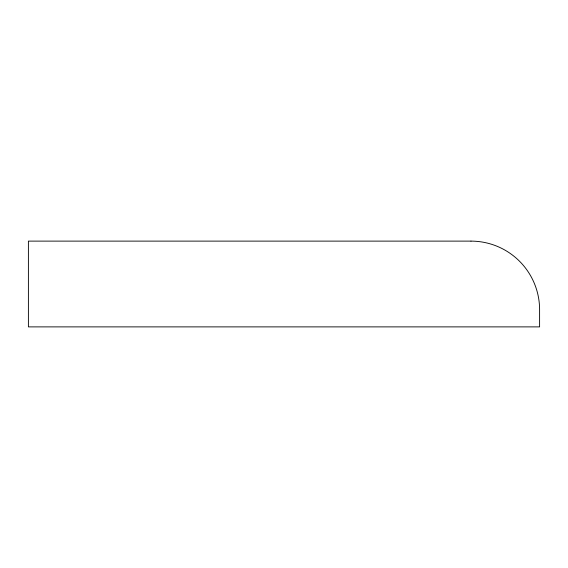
<?xml version="1.0" encoding="UTF-8"?>
<svg xmlns="http://www.w3.org/2000/svg" width="568" height="568" viewBox="0 0 568 568"><rect width="100%" height="100%" fill="white"/><g stroke="black" fill="none" stroke-linecap="round" stroke-linejoin="round"><path stroke-width="0.85" d="M470.986 241.116L28.4 241.116L28.4 326.884L539.6 326.884L539.6 309.73A68.614 68.614 0 0 0 470.986 241.116"/></g></svg>
